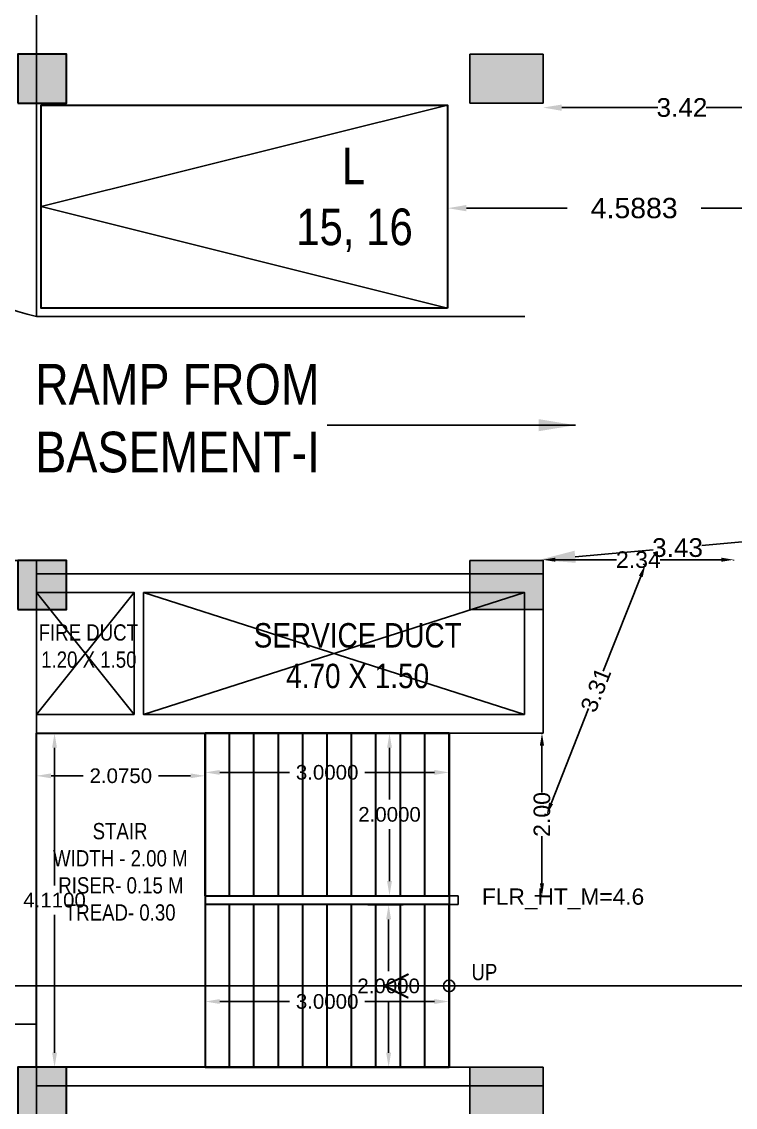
# Model space of a CAD drawing. Header units: metres. Extents: x -38 to 401, y 28 to 287.
# Drawn here: x 146.39 to 155.16, y 62.25 to 75.6 of the extents above; entities that cross this region are included whole.
import ezdxf

# ---------------------------------------------------------------- set-up
doc = ezdxf.new("R2010")
doc.units = ezdxf.units.M
for name, color, linetype, lineweight in [('BLK_1_FLR_-2_ EXIT_WIDTH_ DOOR', 7, 'Continuous', 30), ('BLK_1_FLR_-2_EXIT_WIDTH_STAIR', 4, 'Continuous', 30), ('BLK_1_FLR_-2_STAIR_1', 1, 'Continuous', 30), ('BLK_1_FLR_-2_STAIR_1_FLIGHT_1', 7, 'Continuous', 30), ('BLK_1_FLR_-2_STAIR_1_FLIGHT_2', 7, 'Continuous', 30), ('BLK_1_FLR_-2_STAIR_1_LANDING_1', 7, 'Continuous', 30), ('UCOLUMN', 6, 'Continuous', 30)]:
    doc.layers.add(name, color=color, linetype=linetype, lineweight=lineweight)
for name, color, linetype in [('DIST_EXIT', 7, 'Continuous'), ('PARKING_SLOT', 4, 'Continuous'), ('UHATCH', 8, 'Continuous')]:
    doc.layers.add(name, color=color, linetype=linetype)
doc.styles.get("Standard").update_dxf_attribs({"font": 'arial.ttf'})
doc.dimstyles.get("Standard").update_dxf_attribs({"dimtxt": 0.18, "dimasz": 0.18, "dimexe": 0.18, "dimexo": 0.0625, "dimgap": 0.09, "dimtad": 0, "dimtih": 1, "dimtoh": 1, "dimdec": 4, "dimzin": 0, "dimdsep": 46, "dimtxsty": 'Standard', "dimcen": 0.09, "dimadec": 0, "dimazin": 0, "dimtfac": 1, "dimtdec": 4, "dimtofl": 0, "dimtmove": 0, "dimatfit": 3, "dimfxl": 0, "dimtolj": 1, "dimtzin": 0, "dimarcsym": 0})
doc.dimstyles.new('STANDARD$0', dxfattribs={"dimtxt": 7, "dimasz": 3, "dimexe": 3, "dimexo": 1, "dimgap": 1.5, "dimtad": 1, "dimdec": 1, "dimzin": 1, "dimdsep": 46, "dimlunit": 4, "dimtxsty": 'Standard', "dimblk": 'OBLIQUE', "dimcen": 0.09375, "dimdle": 1, "dimclrd": 8, "dimclre": 8, "dimclrt": 7, "dimadec": 1, "dimazin": 0, "dimtfac": 1, "dimtdec": 1, "dimtix": 1, "dimtmove": 2, "dimatfit": 3, "dimldrblk": 'ARCHTICK', "dimfxl": 0, "dimfrac": 2, "dimtolj": 1, "dimtzin": 0, "dimarcsym": 0})

# ---------------------------------------------------------------- blocks, each defined once
blk = doc.blocks.new('CARS')
at = {"color": 0, "linetype": 'Continuous'}
blk.add_lwpolyline([(0, 0), (5000, 0), (5000, -2500), (0, -2500)], close=True, dxfattribs=at)
blk.add_lwpolyline([(0, 0), (5000, -1250), (0, -2500)], dxfattribs=at)
blk = doc.blocks.new('*D249')
at = {"color": 0, "lineweight": -2}
for p, q in [((153.029, 74.541), (154.209, 74.541)), ((155.984, 74.541), (154.804, 74.541))]:
    blk.add_line(p, q, dxfattribs=at)
at = {"color": 0}
for points in [[(153.029, 74.579), (153.029, 74.502), (152.799, 74.541)], [(155.984, 74.579), (155.984, 74.502), (156.214, 74.541)]]:
    blk.add_solid(points, dxfattribs=at)
at = {"layer": 'Defpoints', "color": 0}
for p in [(152.799, 74.597), (156.214, 74.597), (156.214, 74.541)]:
    blk.add_point(p, dxfattribs=at)
at = {"color": 0, "lineweight": 25, "insert": (154.507, 74.541), "char_height": 0.23, "attachment_point": 5}
blk.add_mtext('\\A1;3.42', dxfattribs=at)
blk = doc.blocks.new('*D241')
at = {"color": 0, "lineweight": -2}
for p, q in [((155.712, 69.24), (154.752, 69.155)), ((153.194, 69.017), (154.154, 69.102))]:
    blk.add_line(p, q, dxfattribs=at)
at = {"color": 0}
for points in [[(155.706, 69.314), (155.719, 69.165), (156.161, 69.279)], [(153.187, 69.091), (153.201, 68.942), (152.746, 68.977)]]:
    blk.add_solid(points, dxfattribs=at)
at = {"layer": 'Defpoints', "color": 0}
for p in [(156.161, 69.279), (156.214, 68.672), (152.799, 68.37)]:
    blk.add_point(p, dxfattribs=at)
at = {"color": 0, "lineweight": 25, "insert": (154.453, 69.128), "char_height": 0.23, "attachment_point": 5}
blk.add_mtext('\\A1;3.43', dxfattribs=at)
blk = doc.blocks.new('600X600')
at = {"layer": 'UHATCH', "linetype": 'Continuous'}
h = blk.add_hatch(color=256, dxfattribs=at)
h.dxf.hatch_style = 1
h.paths.add_polyline_path([(600, 600), (0, 600), (0, 0), (600, 0)])
at = {"layer": 'UCOLUMN', "linetype": 'Continuous'}
blk.add_lwpolyline([(0, 0), (600, 0), (600, 600), (0, 600)], close=True, dxfattribs=at)
blk = doc.blocks.new('750 x 750')
blk.add_blockref('600X600', (0, 75))
blk = doc.blocks.new('900 X 900')
at = {"linetype": 'Continuous'}
h = blk.add_hatch(color=256, dxfattribs=at)
h.dxf.hatch_style = 1
h.paths.add_polyline_path([(0, 150), (900, 150), (900, 750), (0, 750)])
blk.add_lwpolyline([(0, 150), (900, 150), (900, 750), (0, 750)], close=True, dxfattribs=at)
blk = doc.blocks.new('CXBCCB')
at = {"linetype": 'Continuous'}
for name, p in [('750 x 750', (-21550, 12085)), ('900 X 900', (-15990, 12010)), ('750 x 750', (-21550, 5857)), ('900 X 900', (-15990, 5782)), ('750 x 750', (-21550, -375)), ('900 X 900', (-15990, -450))]:
    blk.add_blockref(name, p, dxfattribs=at)
blk = doc.blocks.new('*D72')
at = {"color": 0, "lineweight": -2}
for p, q in [((151.856, 73.304), (153.096, 73.304)), ((155.984, 73.304), (154.744, 73.304))]:
    blk.add_line(p, q, dxfattribs=at)
at = {"color": 0}
for points in [[(151.856, 73.343), (151.856, 73.266), (151.626, 73.304)], [(155.984, 73.343), (155.984, 73.266), (156.214, 73.304)]]:
    blk.add_solid(points, dxfattribs=at)
at = {"layer": 'Defpoints', "color": 0}
for p in [(151.626, 73.323), (156.214, 73.323), (156.214, 73.304)]:
    blk.add_point(p, dxfattribs=at)
at = {"color": 0, "lineweight": 25, "insert": (153.92, 73.304), "char_height": 0.25, "attachment_point": 5}
blk.add_mtext('\\A1;4.5883', dxfattribs=at)
blk = doc.blocks.new('*D847')
at = {"layer": 'BLK_1_FLR_-2_ EXIT_WIDTH_ DOOR', "color": 0, "lineweight": -2}
for p, q in [((152.799, 68.97), (152.799, 68.98)), ((152.952, 68.98), (153.704, 68.98)), ((154.99, 68.98), (154.239, 68.98)), ((155.143, 68.97), (155.143, 68.98))]:
    blk.add_line(p, q, dxfattribs=at)
at = {"layer": 'BLK_1_FLR_-2_ EXIT_WIDTH_ DOOR', "color": 0}
for points in [[(152.952, 69.006), (152.952, 68.955), (152.799, 68.98)], [(154.99, 69.006), (154.99, 68.955), (155.143, 68.98)]]:
    blk.add_solid(points, dxfattribs=at)
at = {"layer": 'Defpoints', "color": 0}
for p in [(152.799, 68.97), (155.143, 68.98), (155.143, 68.97)]:
    blk.add_point(p, dxfattribs=at)
at = {"layer": 'BLK_1_FLR_-2_ EXIT_WIDTH_ DOOR', "color": 0, "lineweight": 30, "insert": (153.971, 68.98), "char_height": 0.2032, "attachment_point": 5}
blk.add_mtext('\\A1;2.34', dxfattribs=at)
blk = doc.blocks.new('*D848')
at = {"layer": 'BLK_1_FLR_-2_EXIT_WIDTH_STAIR', "color": 0, "lineweight": -2}
for p, q in [((152.696, 66.847), (152.786, 66.847)), ((152.786, 66.695), (152.786, 66.115)), ((152.786, 65), (152.786, 65.58)), ((152.696, 64.847), (152.786, 64.847))]:
    blk.add_line(p, q, dxfattribs=at)
at = {"layer": 'BLK_1_FLR_-2_EXIT_WIDTH_STAIR', "color": 0}
for points in [[(152.76, 66.695), (152.811, 66.695), (152.786, 66.847)], [(152.76, 65), (152.811, 65), (152.786, 64.847)]]:
    blk.add_solid(points, dxfattribs=at)
at = {"layer": 'Defpoints', "color": 0}
for p in [(151.644, 66.847), (151.644, 64.847), (152.786, 64.847)]:
    blk.add_point(p, dxfattribs=at)
at = {"layer": 'BLK_1_FLR_-2_EXIT_WIDTH_STAIR', "color": 0, "lineweight": 30, "insert": (152.786, 65.847), "char_height": 0.2032, "attachment_point": 5, "rotation": 90}
blk.add_mtext('\\A1;2.00', dxfattribs=at)
blk = doc.blocks.new('*D849')
at = {"layer": 'Defpoints', "color": 0}
for p in [(154.03, 68.927), (152.816, 65.851), (152.842, 65.841)]:
    blk.add_point(p, dxfattribs=at)
at = {"layer": 'DIST_EXIT', "color": 0, "lineweight": -2}
for p, q in [((154.03, 68.927), (154.057, 68.917)), ((154.001, 68.775), (153.54, 67.608)), ((152.898, 65.982), (153.359, 67.149)), ((152.816, 65.851), (152.842, 65.841))]:
    blk.add_line(p, q, dxfattribs=at)
at = {"layer": 'DIST_EXIT', "color": 0}
for points in [[(153.977, 68.784), (154.024, 68.765), (154.057, 68.917)], [(152.874, 65.992), (152.922, 65.973), (152.842, 65.841)]]:
    blk.add_solid(points, dxfattribs=at)
at = {"layer": 'DIST_EXIT', "color": 0, "lineweight": 30, "insert": (153.449, 67.379), "char_height": 0.2032, "attachment_point": 5, "rotation": 68.452}
blk.add_mtext('\\A1;3.31', dxfattribs=at)
blk = doc.blocks.new('*D856')
at = {"layer": 'BLK_1_FLR_-2_STAIR_1_FLIGHT_1', "color": 0, "linetype": 'Continuous', "lineweight": -2}
for p, q in [((150.644, 64.737), (151.08, 64.737)), ((150.9, 64.557), (150.9, 63.919)), ((150.9, 62.917), (150.9, 63.556)), ((150.644, 62.737), (151.08, 62.737))]:
    blk.add_line(p, q, dxfattribs=at)
at = {"layer": 'BLK_1_FLR_-2_STAIR_1_FLIGHT_1', "color": 0, "linetype": 'Continuous'}
for points in [[(150.87, 64.557), (150.93, 64.557), (150.9, 64.737)], [(150.87, 62.917), (150.93, 62.917), (150.9, 62.737)]]:
    blk.add_solid(points, dxfattribs=at)
at = {"layer": 'Defpoints', "color": 0, "linetype": 'Continuous'}
for p in [(150.582, 64.737), (150.582, 62.737), (150.9, 62.737)]:
    blk.add_point(p, dxfattribs=at)
at = {"layer": 'BLK_1_FLR_-2_STAIR_1_FLIGHT_1', "color": 0, "linetype": 'Continuous', "insert": (150.9, 63.737), "char_height": 0.18, "attachment_point": 5}
blk.add_mtext('\\A1;2.0000', dxfattribs=at)
blk = doc.blocks.new('*D857')
at = {"layer": 'BLK_1_FLR_-2_STAIR_1_FLIGHT_1', "color": 0, "linetype": 'Continuous', "lineweight": -2}
for p, q in [((148.644, 63.794), (148.644, 63.366)), ((151.644, 63.794), (151.644, 63.366)), ((148.824, 63.546), (149.681, 63.546)), ((151.464, 63.546), (150.608, 63.546))]:
    blk.add_line(p, q, dxfattribs=at)
at = {"layer": 'BLK_1_FLR_-2_STAIR_1_FLIGHT_1', "color": 0, "linetype": 'Continuous'}
for points in [[(148.824, 63.576), (148.824, 63.516), (148.644, 63.546)], [(151.464, 63.576), (151.464, 63.516), (151.644, 63.546)]]:
    blk.add_solid(points, dxfattribs=at)
at = {"layer": 'Defpoints', "color": 0, "linetype": 'Continuous'}
for p in [(148.644, 63.857), (151.644, 63.857), (151.644, 63.546)]:
    blk.add_point(p, dxfattribs=at)
at = {"layer": 'BLK_1_FLR_-2_STAIR_1_FLIGHT_1', "color": 0, "linetype": 'Continuous', "insert": (150.144, 63.546), "char_height": 0.18, "attachment_point": 5}
blk.add_mtext('\\A1;3.0000', dxfattribs=at)
blk = doc.blocks.new('*D858')
at = {"layer": 'BLK_1_FLR_-2_STAIR_1_FLIGHT_2', "color": 0, "linetype": 'Continuous', "lineweight": -2}
for p, q in [((150.644, 66.847), (151.091, 66.847)), ((150.911, 66.667), (150.911, 66.029)), ((150.911, 65.027), (150.911, 65.666)), ((150.644, 64.847), (151.091, 64.847))]:
    blk.add_line(p, q, dxfattribs=at)
at = {"layer": 'BLK_1_FLR_-2_STAIR_1_FLIGHT_2', "color": 0, "linetype": 'Continuous'}
for points in [[(150.881, 66.667), (150.941, 66.667), (150.911, 66.847)], [(150.881, 65.027), (150.941, 65.027), (150.911, 64.847)]]:
    blk.add_solid(points, dxfattribs=at)
at = {"layer": 'Defpoints', "color": 0, "linetype": 'Continuous'}
for p in [(150.582, 66.847), (150.911, 66.847), (150.582, 64.847)]:
    blk.add_point(p, dxfattribs=at)
at = {"layer": 'BLK_1_FLR_-2_STAIR_1_FLIGHT_2', "color": 0, "linetype": 'Continuous', "insert": (150.911, 65.847), "char_height": 0.18, "attachment_point": 5}
blk.add_mtext('\\A1;2.0000', dxfattribs=at)
blk = doc.blocks.new('*D859')
at = {"layer": 'BLK_1_FLR_-2_STAIR_1_FLIGHT_2', "color": 0, "linetype": 'Continuous', "lineweight": -2}
for p, q in [((148.644, 66.274), (148.644, 66.544)), ((151.644, 66.274), (151.644, 66.544)), ((148.824, 66.364), (149.681, 66.364)), ((151.464, 66.364), (150.608, 66.364))]:
    blk.add_line(p, q, dxfattribs=at)
at = {"layer": 'BLK_1_FLR_-2_STAIR_1_FLIGHT_2', "color": 0, "linetype": 'Continuous'}
for points in [[(148.824, 66.394), (148.824, 66.334), (148.644, 66.364)], [(151.464, 66.394), (151.464, 66.334), (151.644, 66.364)]]:
    blk.add_solid(points, dxfattribs=at)
at = {"layer": 'Defpoints', "color": 0, "linetype": 'Continuous'}
for p in [(148.644, 66.364), (148.644, 66.212), (151.644, 66.212)]:
    blk.add_point(p, dxfattribs=at)
at = {"layer": 'BLK_1_FLR_-2_STAIR_1_FLIGHT_2', "color": 0, "linetype": 'Continuous', "insert": (150.144, 66.364), "char_height": 0.18, "attachment_point": 5}
blk.add_mtext('\\A1;3.0000', dxfattribs=at)
blk = doc.blocks.new('*D860')
at = {"layer": 'BLK_1_FLR_-2_STAIR_1_LANDING_1', "color": 0, "lineweight": -2}
for p, q in [((146.569, 66.274), (146.569, 66.502)), ((148.644, 66.274), (148.644, 66.502)), ((146.749, 66.322), (147.142, 66.322)), ((148.464, 66.322), (148.072, 66.322))]:
    blk.add_line(p, q, dxfattribs=at)
at = {"layer": 'BLK_1_FLR_-2_STAIR_1_LANDING_1', "color": 0}
for points in [[(146.749, 66.352), (146.749, 66.292), (146.569, 66.322)], [(148.464, 66.352), (148.464, 66.292), (148.644, 66.322)]]:
    blk.add_solid(points, dxfattribs=at)
at = {"layer": 'Defpoints', "color": 0}
for p in [(148.644, 66.322), (146.569, 66.212), (148.644, 66.212)]:
    blk.add_point(p, dxfattribs=at)
at = {"layer": 'BLK_1_FLR_-2_STAIR_1_LANDING_1', "color": 0, "insert": (147.607, 66.322), "char_height": 0.18, "attachment_point": 5}
blk.add_mtext('\\A1;2.0750', dxfattribs=at)
blk = doc.blocks.new('*D861')
at = {"layer": 'BLK_1_FLR_-2_STAIR_1_LANDING_1', "color": 0, "lineweight": -2}
for p, q in [((146.632, 66.847), (146.972, 66.847)), ((146.792, 66.667), (146.792, 64.974)), ((146.792, 62.917), (146.792, 64.611)), ((146.632, 62.737), (146.972, 62.737))]:
    blk.add_line(p, q, dxfattribs=at)
at = {"layer": 'BLK_1_FLR_-2_STAIR_1_LANDING_1', "color": 0}
for points in [[(146.762, 66.667), (146.822, 66.667), (146.792, 66.847)], [(146.762, 62.917), (146.822, 62.917), (146.792, 62.737)]]:
    blk.add_solid(points, dxfattribs=at)
at = {"layer": 'Defpoints', "color": 0}
for p in [(146.569, 66.847), (146.569, 62.737), (146.792, 62.737)]:
    blk.add_point(p, dxfattribs=at)
at = {"layer": 'BLK_1_FLR_-2_STAIR_1_LANDING_1', "color": 0, "insert": (146.792, 64.792), "char_height": 0.18, "attachment_point": 5}
blk.add_mtext('\\A1;4.1100', dxfattribs=at)

msp = doc.modelspace()

# ---------------------------------------------------------------- linework, layer by layer
at = {"lineweight": 25}
for p, q in [((146.56941, 71.96992), (146.56941, 96.73124)), ((152.57441, 71.96992), (146.56941, 71.96992)), ((146.56941, 68.96992), (141.31441, 68.96992)), ((146.56941, 68.73992), (146.56941, 68.96992)), ((146.56941, 68.80742), (152.79941, 68.80742)), ((152.79941, 66.84742), (152.79941, 68.80742)), ((146.56941, 68.73992), (146.56941, 68.36992)), ((146.56941, 68.57742), (146.56941, 67.07742)), ((146.56941, 68.57742), (147.76941, 68.57742)), ((146.56941, 67.07742), (147.76941, 68.57742)), ((146.56941, 68.57742), (147.76941, 67.07742)), ((147.76941, 68.57742), (147.76941, 67.07742)), ((147.88441, 68.57742), (152.56941, 68.57742)), ((147.88441, 68.57742), (147.88441, 67.07742)), ((147.88441, 68.57742), (152.56941, 67.07742)), ((147.88441, 67.07742), (152.56941, 68.57742)), ((152.56941, 67.07742), (152.56941, 68.57742)), ((146.56941, 68.36992), (146.33941, 68.36992)), ((146.56941, 68.36992), (146.33941, 68.36992)), ((146.56941, 63.26929), (146.56941, 68.36992)), ((147.76941, 67.07742), (146.56941, 67.07742)), ((152.56941, 67.07742), (147.88441, 67.07742)), ((146.56941, 66.84742), (146.56941, 62.73742)), ((152.79941, 66.84742), (146.56941, 66.84742)), ((148.64441, 64.84742), (148.64441, 66.84742)), ((148.94441, 64.84742), (148.94441, 66.84742)), ((149.24441, 64.84742), (149.24441, 66.84742)), ((149.54441, 64.84742), (149.54441, 66.84742)), ((149.84441, 64.84742), (149.84441, 66.84742)), ((150.14441, 64.84742), (150.14441, 66.84742)), ((150.44441, 64.84742), (150.44441, 66.84742)), ((150.74441, 64.84742), (150.74441, 66.84742)), ((151.04441, 64.84742), (151.04441, 66.84742)), ((151.34441, 64.84742), (151.34441, 66.84742)), ((151.64441, 64.84742), (151.64441, 66.84742)), ((148.64441, 64.73742), (148.64441, 64.84742)), ((148.64441, 64.84742), (151.75695, 64.84742)), ((151.75695, 64.73742), (151.75695, 64.84742)), ((148.64441, 64.73742), (151.75695, 64.73742)), ((148.64441, 64.73742), (148.64441, 62.73742)), ((148.94441, 62.73742), (148.94441, 64.73742)), ((149.24441, 62.73742), (149.24441, 64.73742)), ((149.54441, 62.73742), (149.54441, 64.73742)), ((149.84441, 62.73742), (149.84441, 64.73742)), ((150.14441, 62.73742), (150.14441, 64.73742)), ((150.44441, 62.73742), (150.44441, 64.73742)), ((150.74441, 62.73742), (150.74441, 64.73742)), ((151.04441, 62.73742), (151.04441, 64.73742)), ((151.34441, 62.73742), (151.34441, 64.73742)), ((151.64441, 62.73742), (151.64441, 64.73742)), ((152.02213, 63.73742), (150.85614, 63.73742)), ((146.56941, 63.26929), (141.31441, 63.26929)), ((146.56941, 50.27742), (146.56941, 63.26929)), ((152.79941, 62.73742), (146.56941, 62.73742)), ((152.79941, 62.73742), (152.79941, 62.50742)), ((152.79941, 62.50742), (152.79941, 62.73742)), ((146.56941, 62.50742), (146.56941, 50.50742)), ((152.79941, 62.50742), (146.56941, 62.50742))]:
    msp.add_line(p, q, dxfattribs=at)
for points in [[(146.56941, 68.57742), (147.76941, 68.57742), (147.76941, 67.07742), (146.56941, 67.07742)], [(147.88441, 68.57742), (152.56941, 68.57742), (152.56941, 67.07742), (147.88441, 67.07742)], [(151.14128, 63.59505), (151.13714, 63.5905), (150.852, 63.73288), (150.85614, 63.73742), (150.852, 63.74196), (151.13714, 63.88433), (151.14128, 63.87979), (150.85614, 63.73742)]]:
    msp.add_lwpolyline(points, close=True, dxfattribs=at)
msp.add_lwpolyline([(175.29115, 63.73742), (139.83229, 63.73742)], dxfattribs=at)
msp.add_circle((151.64441, 63.73742), 0.07122, dxfattribs=at)
msp.add_arc((147.23507, 74.82261), 2.92932, 184.408941, 256.865456, dxfattribs=at)
at = {"layer": 'BLK_1_FLR_-2_STAIR_1', "color": 1, "linetype": 'Continuous'}
msp.add_lwpolyline([(146.56941, 66.84742), (151.64441, 66.84742), (151.64441, 62.73742), (146.56941, 62.73742)], close=True, dxfattribs=at)
at = {"layer": 'BLK_1_FLR_-2_STAIR_1_FLIGHT_1', "color": 7, "lineweight": 30}
for p, q in [((148.64441, 64.73742), (148.64441, 62.73742)), ((148.94441, 62.73742), (148.94441, 64.73742)), ((149.24441, 62.73742), (149.24441, 64.73742)), ((149.54441, 62.73742), (149.54441, 64.73742)), ((149.84441, 62.73742), (149.84441, 64.73742)), ((150.14441, 62.73742), (150.14441, 64.73742)), ((150.44441, 62.73742), (150.44441, 64.73742)), ((150.74441, 62.73742), (150.74441, 64.73742)), ((151.04441, 62.73742), (151.04441, 64.73742)), ((151.34441, 62.73742), (151.34441, 64.73742)), ((151.64441, 62.73742), (151.64441, 64.73742))]:
    msp.add_line(p, q, dxfattribs=at)
msp.add_lwpolyline([(151.64441, 64.73742), (148.64441, 64.73742), (148.64441, 62.73742), (151.64441, 62.73742)], close=True, dxfattribs=at)
at = {"layer": 'BLK_1_FLR_-2_STAIR_1_FLIGHT_2', "color": 7, "lineweight": 30}
for p, q in [((148.64441, 64.84742), (148.64441, 66.84742)), ((148.94441, 64.84742), (148.94441, 66.84742)), ((149.24441, 64.84742), (149.24441, 66.84742)), ((149.54441, 64.84742), (149.54441, 66.84742)), ((149.84441, 64.84742), (149.84441, 66.84742)), ((150.14441, 64.84742), (150.14441, 66.84742)), ((150.44441, 64.84742), (150.44441, 66.84742)), ((150.74441, 64.84742), (150.74441, 66.84742)), ((151.04441, 64.84742), (151.04441, 66.84742)), ((151.34441, 64.84742), (151.34441, 66.84742)), ((151.64441, 64.84742), (151.64441, 66.84742))]:
    msp.add_line(p, q, dxfattribs=at)
msp.add_lwpolyline([(151.64441, 66.84742), (148.64441, 66.84742), (148.64441, 64.84742), (151.64441, 64.84742)], close=True, dxfattribs=at)
at = {"layer": 'BLK_1_FLR_-2_STAIR_1_LANDING_1', "color": 7, "lineweight": 30}
msp.add_lwpolyline([(146.56941, 66.84742), (148.64441, 66.84742), (148.64441, 62.73742), (146.56941, 62.73742)], close=True, dxfattribs=at)
at = {"layer": 'PARKING_SLOT', "color": 30, "lineweight": 30}
msp.add_lwpolyline([(151.62609, 72.07302), (146.62609, 72.07302), (146.62609, 74.57302), (151.62609, 74.57302)], close=True, dxfattribs=at)
msp.add_lwpolyline([(151.62609, 72.07302), (146.62609, 72.07302), (146.62609, 74.57302), (151.62609, 74.57302)], close=True, dxfattribs=at)

# ---------------------------------------------------------------- block references
at = {"lineweight": 25, "xscale": 0.001, "yscale": 0.001, "zscale": 0.001}
msp.add_blockref('CXBCCB', (167.88941, 62.43742), dxfattribs=at)
msp.add_blockref('CXBCCB', (167.88941, 62.43742), dxfattribs=at)
at = {"lineweight": 25, "xscale": 0.001, "yscale": 0.001, "zscale": 0.001, "rotation": 180}
msp.add_blockref('CARS', (151.62609, 72.07302), dxfattribs=at)

# ---------------------------------------------------------------- texts
at = {"lineweight": 25, "attachment_point": 1}
for s, insert, char_height, width in [('{\\fArial Narrow|b0|i0|c0|p34;\\W7.51074;  \\W1;L\\P\\W5.55196;  \\W1;15, 16 }', (148.17276, 74.0494), 0.45, 4.5371597), ('{\\fArial Narrow|b0|i0|c0|p34;\\W6.4665; \\W1;RAMP FROM  \\P{\\W6.483631; }BASEMENT-I}', (145.52264, 71.3882), 0.5, 5.4729577), ('{\\fArial Narrow|b0|i0|c0|p34;\\W5.05662; \\W1;FIRE DUCT\\P{\\W5.541631; }1.20 X 1.50}', (146.27441, 68.1854), 0.2, 1.8424125), ('{\\fArial Narrow|b0|i0|c0|p34;\\W1.25133; \\W1;SERVICE DUCT\\P{\\W5.430135; }4.70 X 1.50}', (149.12144, 68.20042), 0.3, 2.7752551), ('{\\fArial Narrow|b0|i0|c0|p34;\\W9.27075; \\W1;STAIR\\P{\\W1.631566; }WIDTH - 2.00 M\\P{\\W2.642273; }RISER- 0.15 M\\P{\\W3.902444; }TREAD- 0.30}', (146.66978, 65.7416), 0.2, 1.8424125), ('{\\fArial Narrow|b0|i0|c0|p34;\\W9.53418;  \\W1;UP}', (150.70408, 64.00849), 0.2, 2.7201691)]:
    msp.add_mtext(s, dxfattribs=dict(at, insert=insert, char_height=char_height, width=width))
at = {"layer": 'BLK_1_FLR_-2_STAIR_1', "color": 1, "linetype": 'Continuous', "insert": (153.04541, 64.93655), "char_height": 0.2, "width": 2.4, "attachment_point": 2}
msp.add_mtext('FLR_HT_M=4.6', dxfattribs=at)

# ---------------------------------------------------------------- dimensions: what is measured, and where the dimension line sits
at = {"lineweight": 25}
dim = msp.add_linear_dim(base=(156.21441, 74.5406), p1=(152.79941, 74.59742), p2=(156.21441, 74.59742), text='3.42', dimstyle='Standard', override={"dimscale": 1, "dimtxt": 0.23, "dimasz": 0.23, "dimgap": 0, "dimse1": 1, "dimse2": 1, "dimtmove": 1}, dxfattribs=at)
dim.commit()
dim.dimension.update_dxf_attribs({"geometry": '*D249', "text_midpoint": (154.50691, 74.5406)})
dim = msp.add_linear_dim(base=(156.21441, 73.30419), p1=(151.62609, 73.32302), p2=(156.21441, 73.32302), dimstyle='Standard', override={"dimscale": 1, "dimtxt": 0.25, "dimasz": 0.23, "dimgap": 0.3, "dimpost": '\\X', "dimse1": 1, "dimse2": 1}, dxfattribs=at)
dim.commit()
dim.dimension.update_dxf_attribs({"geometry": '*D72', "text_midpoint": (153.92025, 73.30419)})
dim = msp.add_aligned_dim(p1=(152.79941, 68.36992), p2=(156.21441, 68.67242), distance=0.60943, text='3.43', dimstyle='Standard', override={"dimscale": 1, "dimtxt": 0.23, "dimasz": 0.45, "dimgap": 0, "dimse1": 1, "dimse2": 1, "dimtmove": 1}, dxfattribs=at)
dim.commit()
dim.dimension.update_dxf_attribs({"geometry": '*D241', "text_midpoint": (154.45314, 69.12822)})
at = {"layer": 'BLK_1_FLR_-2_ EXIT_WIDTH_ DOOR', "color": 2, "lineweight": 30}
dim = msp.add_aligned_dim(p1=(152.79941, 68.96992), p2=(155.14289, 68.96992), distance=0.01023, dimstyle='STANDARD$0', override={"dimscale": 0.001, "dimtxt": 203.2, "dimasz": 152.5, "dimexe": 0, "dimexo": 0, "dimgap": 2.286, "dimtad": 0, "dimtoh": 1, "dimdec": 2, "dimzin": 0, "dimlunit": 2, "dimpost": '', "dimcen": 2.286, "dimdle": 0, "dimclrd": 0, "dimclre": 0, "dimclrt": 0, "dimadec": 0, "dimtdec": 2, "dimtix": 0, "dimtofl": 0, "dimtmove": 0, "dimfxl": 89.5, "dimfxlon": 1, "dimfrac": 0}, dxfattribs=at)
dim.commit()
dim.dimension.update_dxf_attribs({"geometry": '*D847', "text_midpoint": (153.97115, 68.98015)})
at = {"layer": 'BLK_1_FLR_-2_EXIT_WIDTH_STAIR', "color": 1, "lineweight": 30}
dim = msp.add_aligned_dim(p1=(151.64441, 66.84742), p2=(151.64441, 64.84742), distance=1.14137, dimstyle='STANDARD$0', override={"dimscale": 0.001, "dimtxt": 203.2, "dimasz": 152.5, "dimexe": 0, "dimexo": 0, "dimgap": 2.286, "dimtad": 0, "dimtoh": 1, "dimdec": 2, "dimzin": 0, "dimlunit": 2, "dimpost": '', "dimcen": 2.286, "dimdle": 0, "dimclrd": 0, "dimclre": 0, "dimclrt": 0, "dimadec": 0, "dimtdec": 2, "dimtix": 0, "dimtofl": 0, "dimtmove": 0, "dimfxl": 89.5, "dimfxlon": 1, "dimfrac": 0}, dxfattribs=at)
dim.commit()
dim.dimension.update_dxf_attribs({"geometry": '*D848', "text_midpoint": (152.78578, 65.84742)})
at = {"layer": 'BLK_1_FLR_-2_STAIR_1_FLIGHT_1', "color": 2, "linetype": 'Continuous'}
dim = msp.add_linear_dim(base=(150.90043, 62.73742), p1=(150.58183, 64.73742), p2=(150.58183, 62.73742), angle=90, dimstyle='STANDARD$0', override={"dimtxt": 0.18, "dimasz": 0.18, "dimexe": 0.18, "dimexo": 0.0625, "dimgap": 0.09, "dimtad": 0, "dimtih": 1, "dimtoh": 1, "dimdec": 4, "dimzin": 0, "dimlunit": 2, "dimpost": '', "dimcen": 0.09, "dimdle": 0, "dimclrd": 0, "dimclre": 0, "dimclrt": 0, "dimadec": 0, "dimtdec": 4, "dimtix": 0, "dimtofl": 0, "dimtmove": 0, "dimfrac": 0}, dxfattribs=at)
dim.commit()
dim.dimension.update_dxf_attribs({"geometry": '*D856', "text_midpoint": (150.90043, 63.73742)})
at = {"layer": 'BLK_1_FLR_-2_STAIR_1_FLIGHT_1', "color": 1, "linetype": 'Continuous'}
dim = msp.add_linear_dim(base=(151.64441, 63.54569), p1=(148.64441, 63.85673), p2=(151.64441, 63.85673), dimstyle='STANDARD$0', override={"dimtxt": 0.18, "dimasz": 0.18, "dimexe": 0.18, "dimexo": 0.0625, "dimgap": 0.09, "dimtad": 0, "dimtih": 1, "dimtoh": 1, "dimdec": 4, "dimzin": 0, "dimlunit": 2, "dimpost": '', "dimcen": 0.09, "dimdle": 0, "dimclrd": 0, "dimclre": 0, "dimclrt": 0, "dimadec": 0, "dimtdec": 4, "dimtix": 0, "dimtofl": 0, "dimtmove": 0, "dimfrac": 0}, dxfattribs=at)
dim.commit()
dim.dimension.update_dxf_attribs({"geometry": '*D857', "text_midpoint": (150.14441, 63.54569)})
at = {"layer": 'BLK_1_FLR_-2_STAIR_1_FLIGHT_2', "color": 2, "linetype": 'Continuous'}
dim = msp.add_linear_dim(base=(150.91107, 66.84742), p1=(150.58183, 64.84742), p2=(150.58183, 66.84742), angle=90, dimstyle='STANDARD$0', override={"dimtxt": 0.18, "dimasz": 0.18, "dimexe": 0.18, "dimexo": 0.0625, "dimgap": 0.09, "dimtad": 0, "dimtih": 1, "dimtoh": 1, "dimdec": 4, "dimzin": 0, "dimlunit": 2, "dimpost": '', "dimcen": 0.09, "dimdle": 0, "dimclrd": 0, "dimclre": 0, "dimclrt": 0, "dimadec": 0, "dimtdec": 4, "dimtix": 0, "dimtofl": 0, "dimtmove": 0, "dimfrac": 0}, dxfattribs=at)
dim.commit()
dim.dimension.update_dxf_attribs({"geometry": '*D858', "text_midpoint": (150.91107, 65.84742)})
at = {"layer": 'BLK_1_FLR_-2_STAIR_1_FLIGHT_2', "color": 1, "linetype": 'Continuous'}
dim = msp.add_linear_dim(base=(148.64441, 66.36428), p1=(151.64441, 66.21166), p2=(148.64441, 66.21166), dimstyle='STANDARD$0', override={"dimtxt": 0.18, "dimasz": 0.18, "dimexe": 0.18, "dimexo": 0.0625, "dimgap": 0.09, "dimtad": 0, "dimtih": 1, "dimtoh": 1, "dimdec": 4, "dimzin": 0, "dimlunit": 2, "dimpost": '', "dimcen": 0.09, "dimdle": 0, "dimclrd": 0, "dimclre": 0, "dimclrt": 0, "dimadec": 0, "dimtdec": 4, "dimtix": 0, "dimtofl": 0, "dimtmove": 0, "dimfrac": 0}, dxfattribs=at)
dim.commit()
dim.dimension.update_dxf_attribs({"geometry": '*D859', "text_midpoint": (150.14441, 66.36428)})
at = {"layer": 'BLK_1_FLR_-2_STAIR_1_LANDING_1', "color": 1}
dim = msp.add_linear_dim(base=(146.79204, 62.73742), p1=(146.56941, 66.84742), p2=(146.56941, 62.73742), angle=90, dimstyle='STANDARD$0', override={"dimtxt": 0.18, "dimasz": 0.18, "dimexe": 0.18, "dimexo": 0.0625, "dimgap": 0.09, "dimtad": 0, "dimtih": 1, "dimtoh": 1, "dimdec": 4, "dimzin": 0, "dimlunit": 2, "dimpost": '', "dimcen": 0.09, "dimdle": 0, "dimclrd": 0, "dimclre": 0, "dimclrt": 0, "dimadec": 0, "dimtdec": 4, "dimtix": 0, "dimtofl": 0, "dimtmove": 1, "dimfxl": 5, "dimfrac": 0}, dxfattribs=at)
dim.commit()
dim.dimension.update_dxf_attribs({"geometry": '*D861', "text_midpoint": (146.79204, 64.79242)})
at = {"layer": 'BLK_1_FLR_-2_STAIR_1_LANDING_1', "color": 2}
dim = msp.add_linear_dim(base=(148.64441, 66.32245), p1=(146.56941, 66.21166), p2=(148.64441, 66.21166), dimstyle='STANDARD$0', override={"dimtxt": 0.18, "dimasz": 0.18, "dimexe": 0.18, "dimexo": 0.0625, "dimgap": 0.09, "dimtad": 0, "dimtih": 1, "dimtoh": 1, "dimdec": 4, "dimzin": 0, "dimlunit": 2, "dimpost": '', "dimcen": 0.09, "dimdle": 0, "dimclrd": 0, "dimclre": 0, "dimclrt": 0, "dimadec": 0, "dimtdec": 4, "dimtix": 0, "dimtofl": 0, "dimtmove": 1, "dimfxl": 5, "dimfrac": 0}, dxfattribs=at)
dim.commit()
dim.dimension.update_dxf_attribs({"geometry": '*D860', "text_midpoint": (147.60691, 66.32245)})
at = {"layer": 'DIST_EXIT', "color": 7, "lineweight": 30}
dim = msp.add_aligned_dim(p1=(154.03019, 68.92709), p2=(152.81554, 65.85107), distance=0.02859, dimstyle='STANDARD$0', override={"dimscale": 0.001, "dimtxt": 203.2, "dimasz": 152.5, "dimexe": 0, "dimexo": 0, "dimgap": 2.286, "dimtad": 0, "dimtoh": 1, "dimdec": 2, "dimzin": 0, "dimlunit": 2, "dimpost": '', "dimcen": 2.286, "dimdle": 0, "dimclrd": 0, "dimclre": 0, "dimclrt": 0, "dimadec": 0, "dimtdec": 2, "dimtix": 0, "dimtofl": 0, "dimtmove": 0, "dimfxl": 89.5, "dimfxlon": 1, "dimfrac": 0}, dxfattribs=at)
dim.commit()
dim.dimension.update_dxf_attribs({"geometry": '*D849', "text_midpoint": (153.44945, 67.37858)})

# ---------------------------------------------------------------- leaders
at = {"lineweight": 25}
msp.add_leader([(153.1963, 70.63507), (150.14532, 70.63507)], dimstyle='Standard', override={"dimscale": 1, "dimtxt": 0.23, "dimasz": 0.45, "dimgap": 0, "dimse1": 1, "dimse2": 1, "dimtmove": 1}, dxfattribs=at)

doc.saveas('drawing.dxf')
